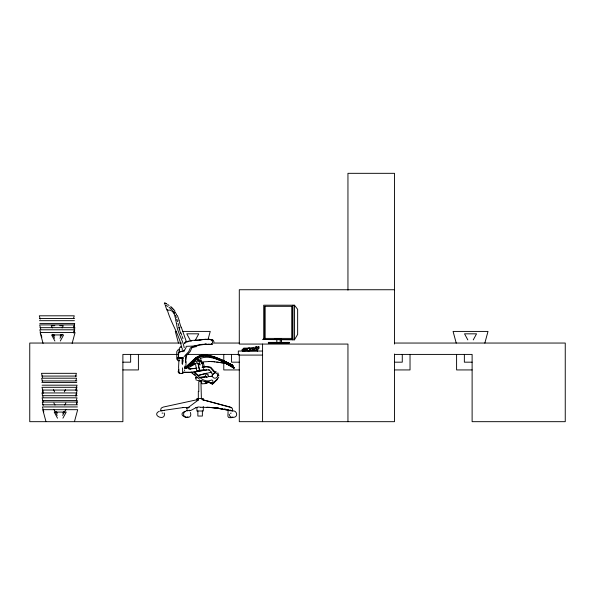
<?xml version="1.0" encoding="UTF-8"?>
<svg xmlns="http://www.w3.org/2000/svg" width="595" height="595" viewBox="0 0 595 595"><rect width="100%" height="100%" fill="white"/><g stroke="black" fill="none" stroke-linecap="round" stroke-linejoin="round"><path stroke-width="0.89" d="M198.321 400.048L198.321 391.369L198.819 391.361M198.782 391.361L198.782 381.499L200.932 381.499L201.4 399.178M182.077 363.783L182.159 357.298M182.226 351.742L182.249 348.402L181.282 346.937L180.501 346.729L179.281 348.402L179.169 352.664M179.058 357.298L178.589 367.405L179.08 372.834L180.107 373.482L182.665 373.482L183.394 372.834M249.878 349.823L249.61 349.696A0.997 0.721 -14.7 0 1 249.379 349.481L249.35 348.915M163 413.094L162.063 413.094M275.009 338.957L275.024 338.86M177.652 357.997L177.541 359.477L177.697 357.476M185.885 365.144L186.175 361.567M184.153 350.001L183.952 351.69M183.186 358.383L183.305 357.119M182.977 360.488L182.546 364.393M182.628 361.782L182.97 358.398M228.078 411.323C228.183 416.998 225.936 418.873 234.951 417.088C238.632 415.422 235.947 409.382 232.005 411.197M232.764 416.835L232.704 417.221M184.963 367.673L185.179 365.865L184.807 368.558L184.963 367.68M197.481 360.771L198.306 360.243L199.228 360.771M160.635 410.029L161.208 408.125L163.223 407.084L197.443 399.639M205.26 375.943L206.019 374.292L206.926 374.032L208.51 375.043M200.18 360.905L199.965 362.385L198.983 363.307L197.681 363.307L196.677 362.385L196.447 360.905M250.428 350.343C255.649 350.165 253.492 348.618 249.558 348.759A0.959 0.506 -11.9 0 0 249.35 348.968L249.35 348.968M250.897 348.982A12.666 8.955 8.5 0 0 250.636 348.915L250.696 348.551M253.068 350.262A12.666 8.955 8.5 0 0 253.329 350.232L253.537 349.726M253.463 350.217L253.745 349.83M186.213 347.197L184.629 350.143L182.457 351.533L179.348 351.638L181.036 351.652M187.708 408.891L187.953 408.073M186.428 409.003L186.711 408.073M187.678 410.386C191.084 412.521 195.911 405.388 200.723 407.255M73.564 318.303L74.241 315.804L39.315 315.804L40.215 319.136M73.587 327.6L74.71 323.427L39.791 323.427M73.691 328.247L74.591 324.915L39.664 324.915L40.795 329.08M73.549 332.664L74.903 327.659L39.977 327.659M73.854 333.126L74.754 329.794L39.828 329.794L40.728 333.126M72.136 343.382L75.059 332.538L40.14 332.538L43.063 343.382M75.505 376.657L76.405 373.325L41.479 373.325L42.609 377.49M75.892 380.703L76.569 378.204L41.643 378.204L42.543 381.536M75.937 389.353L77.06 385.181L42.141 385.181M76.019 390.647L76.919 387.315L41.992 387.315L43.115 391.48M75.877 395.065L77.224 390.06L42.305 390.06L43.204 393.399M75.959 396.277L76.867 392.945L41.94 392.945L43.063 397.11M76.346 400.323L77.023 397.824L42.104 397.824L43.227 401.989M76.435 403.908L77.335 400.569L42.409 400.569M76.539 404.555L77.216 402.056L42.29 402.056L43.19 405.388M74.531 421.364L77.685 409.68L42.758 409.68L45.912 421.364M207.982 339.752L210.236 331.408L182.732 331.408M484.843 343.107L487.997 331.422L453.078 331.422L456.231 343.107M180.88 347.123L181.728 346.729M207.908 376.174L208.019 375.408M184.376 343.709C188.585 338.711 197.451 341.158 203.312 339.425M62.118 327.919L63.256 325.822L59.686 325.673M60.147 336.138L61.01 334.546M59.998 338.272L62.163 334.286M60.311 341.017L63.605 334.933L51.594 334.933L54.889 341.017M64.32 391.808L65.457 389.71M64.743 405.061L65.874 402.964M62.773 413.287L63.635 411.688M62.624 415.414L65.919 409.33M62.929 418.159L66.224 412.075L54.219 412.075L57.514 418.159M195.487 339.894L198.782 333.81L186.77 333.81L190.065 339.894M473.248 339.909L476.543 333.825L464.531 333.825L467.826 339.909M218.752 377.148L216.647 380.183L216.416 379.781L216.706 380.16L212.616 384.087L208.89 382.154L205.625 383.604L201.995 383.827L201.08 380.48M281.041 339.834L281.48 339.098L281.48 342.385M294.443 339.834L297.649 334.383L297.649 309.348L294.443 305.198L263.719 305.198L263.719 338.406L262.923 339.507L294.443 339.834L294.443 305.198M182.345 373.221L182.598 372.812L181.877 373.482M184.391 370.521L184.762 369.912M274.228 339.329L274.741 338.57L280.974 338.585L280.438 339.329L274.228 339.329L280.438 339.284L280.907 338.637L274.771 338.637M275.463 339.284L275.931 338.637M275.574 339.284L276.043 338.637M276.712 339.262L277.285 338.637M276.809 339.284L277.255 338.607M279.278 339.284L279.687 338.637M279.219 339.284L279.747 338.637M262.923 339.507L292.16 339.507L292.956 338.406L292.956 305.198M182.568 367.866L182.591 372.18C191.731 373.392 200.508 369.956 209.522 369.867M205.208 383.604L208.54 382.154L212.207 384.087L217.718 378.703L212.489 383.775L208.704 382.02L205.595 383.173M184.257 356.457L188.786 351.571L190.296 348.023L191.65 347.101L195.383 346.55M186.778 355.237L190.192 351.571L191.724 348.023L193.085 347.101L196.886 346.55M189.783 364.066L191.53 362.206M189.136 365.159L187.894 366.364M193.955 359.737L195.785 358.13M187.656 366.17L189.262 364.609L186.785 366.914L187.373 366.423M193.985 359.737L198.023 356.665M197.012 359.841L199.057 359.38L200.128 361.366M199.124 361.351L197.592 361.351M195.606 361.239L190.452 365.523L191.159 365.114A18.519 10.717 -3.9 0 1 195.078 363.389M188.489 407.344L198.47 399.907M186.205 367.36L186.622 367.041M186.116 367.881C192.163 364.11 195.658 356.13 203.393 355.408M179.05 351.928L179.459 351.645M186.287 368.156L194.929 360.317L185.766 368.476M189.909 366.609L190.571 366.17M197.153 358.554L200.009 356.97L203.483 356.07M212.489 383.775L213.947 382.816M185.127 367.427C190.883 364.103 193.97 357.037 200.76 355.394L195.599 357.982L185.343 367.301M207.499 377.252L206.45 377.319M185.536 368.238C191.932 364.571 195.398 356.234 203.312 355.416M197.019 357.245L200.805 355.639L199.377 356.055M191.412 363.642L187.589 366.111L191.583 363.538M191.694 365.419L192.483 364.943M231.158 413.094L230.421 413.257M197.51 358.316L200.195 356.896L204.665 355.981L204.263 356.003M187.44 410.007L186.294 410.758L187.232 410.937M185.633 367.427C191.679 364.296 194.87 357.074 201.779 355.394C194.989 357.06 191.746 364.103 185.863 367.301M188.459 367.822L196.335 363.322M192.163 363.642L192.773 363.307M185.432 411.323C182.65 412.246 183.044 416.909 185.997 417.221M187.618 368.231L188.34 367.881M258.907 346.684L254.154 348.425M187.953 416.835L186.808 417.221M258.832 346.707L258.907 347.696L253.381 349.562M189.82 410.29L189.433 410.245M197.064 345.569L196.432 345.71M197.086 359.566L198.306 359.03M179.4 372.775L178.597 372.775L178.121 371.793L178.753 369.495M200.002 358.577C209.09 354.769 218.796 359.945 227.037 363.671L219.726 360.094M161.119 410.84L160.598 410.937L164.25 410.29M230.555 410.245L229.12 410.394L214.118 407.657L207 407.285M228.785 410.245L216.558 408.021L206.763 407.285M187.306 341.857L189.15 341.404M195.071 345.71L195.896 345.45L192.646 346.112L185.982 346.327M164.198 410.29L183.119 407.568M206.525 373.214L197.399 375.661L211.909 372.016M167.678 310.114L166.987 310.337L170.103 310.069L172.483 311.423L174.342 314.324L175.956 320.05M255.508 350.076L258.907 348.796L258.907 347.696M213.679 373.608L214.78 373.325M252.221 347.725L253.79 347.339L254.266 348.558M212.631 344.379L207.915 344.178M201.824 363.262L203.557 362.898M201.772 363.277L203.512 362.913M196.886 345.397C201.593 343.642 206.525 344.55 211.27 344.379C214.966 341.917 210.489 338.436 207.402 339.321M198.247 345.397L206.227 344.089M195.309 372.009L206.807 369.837M179.526 372.834L179.028 372.931L179.787 372.834M242.946 351.043L242.782 351.013A0.945 0.945 0 0 1 242.782 349.191L247.401 349.161M190.445 341.195L191.731 340.972M201.437 355.527L203.274 355.141L201.809 355.379C213.07 354.947 223.155 361.291 232.652 366.609M194.982 368.603L196.789 368.305M202.203 367.405L206.71 366.654L210.905 367.308L215.301 372.425M190.348 368.826L196.767 368.149M202.188 367.256L205.803 366.654L210.005 367.308L214.52 372.425M195.844 407.597L197.25 407.367M253.626 350.202L253.388 349.867A12.666 8.955 8.5 0 0 253.15 349.763M194.409 340.548L197.562 340.162M194.55 340.526L196.216 340.31M201.378 361.961L209.685 361.515M196.283 380.302L195.643 377.81L196.313 377.736M203.631 369.897L196.647 370.618L195.643 364.683M202.925 370.09L204.554 369.897M195.614 377.795L197.607 377.609L196.216 377.758M202.56 339.619L198.804 340.028M204.539 339.447L206.792 339.314M198.953 340.005L200.403 339.857M202.114 370.38L200.53 370.335M204.665 376.955L199.057 377.461L206.42 376.791M217.829 375.743L218.305 375.72M181.497 357.521L182.182 357.454M204.695 376.955L206.443 376.791M251.722 347.807L247.944 348.112L249.588 348.001M228.852 410.238L230.064 410.758M205.163 339.329C207.804 339.76 213.501 338.183 214.088 342.103M203.066 339.447L205.416 339.314M204.777 355.059L200.798 355.379C211.151 353.787 220.938 359.454 229.915 363.843M183.067 407.568L189.322 407.322M188.466 368.87L194.052 368.603M54.814 325.673L51.244 325.822L52.382 327.919M181.929 358.183L178.857 357.952M202.278 355.416C213.836 355.408 224.516 361.515 234.021 367.643M203.393 355.066L206.153 355.103M242.782 349.191L247.289 349.168M203.393 355.356L204.769 355.408M394.507 289.743L239.294 289.743L239.294 344.066L347.949 344.066L347.949 421.677M39.627 318.548L74.553 318.548M39.478 320.683L74.405 320.683M176.284 331.408L175.309 331.408L178.463 343.092M263.719 338.406L292.956 338.406M181.52 343.047L29.75 343.047L29.75 421.677L122.882 421.677L122.882 354.412L177.392 354.412M213.33 343.047L239.294 343.047M394.507 343.047L565.25 343.047L565.25 421.677L472.118 421.677L472.118 354.412L394.507 354.412M247.513 348.12L243.727 348.12L243.563 349.421L246.858 349.421M179.735 349.853L177.965 349.853L176.752 351.638L176.767 359.023L177.965 360.726L179.735 360.726M242.083 350.024L244.872 350.024M242.611 350.961L256.333 350.738M262.574 351.043L238.32 351.043L238.32 355.081L262.574 355.081M186.629 354.412L239.294 354.412M122.882 362.176L130.64 362.176L130.64 354.412M239.294 362.176L231.529 362.176L231.529 354.412M394.507 362.176L402.272 362.176L402.272 354.412M472.118 362.176L464.36 362.176L464.36 354.412M122.882 369.934L138.404 369.934L138.404 354.412M239.294 369.934L223.772 369.934L223.772 362.63M394.507 369.934L410.029 369.934L410.029 354.412M472.118 369.934L456.596 369.934L456.596 354.412M213.709 371.622L216.283 371.83M41.791 376.07L76.71 376.07M197.324 380.51L201.645 380.51M41.955 380.949L76.874 380.949M41.829 382.436L76.755 382.436M42.245 395.69L77.172 395.69M42.595 404.801L77.521 404.801M77.372 406.935L42.453 406.935L43.799 411.941M161.297 410.669L163 410.669M186.756 410.669L187.663 410.669M229.588 410.669L231.708 410.669M159.386 411.197C150.565 415.347 166.191 421.974 164.302 412.975M185.469 411.197C174.335 415.221 193.918 422.227 190.355 412.424M200.984 407.255L215.978 407.672M183.528 372.18L189.537 372.284M208.771 361.515L212.214 361.604M208.823 407.292L222.627 408.802M203.765 355.059L212.504 356.636M205.015 344.096L206.443 344.178M203.765 355.364L205.268 355.453M211.307 361.604L214.847 361.782M249.335 349.354L249.372 349.429A0.997 0.721 -14.7 0 0 249.603 349.637L250.428 349.905M213.962 361.782L226.479 363.381M205.141 355.103L212.906 356.457L222.374 360.094M216.721 362.05L225.706 363.381L224.218 362.675M217.42 407.85L218.863 408.036M211.032 382.578L204.821 381.663L211.054 382.578L204.851 381.663L201.415 380.443M250.636 348.915L250.361 348.878A1.019 0.721 8.5 0 0 249.617 348.975M206.844 355.289L207.685 355.431M253.76 349.25L254.407 349.332L252.555 348.819M230.339 410.29L230.763 410.364M224.627 409.092L226.122 409.382M224.077 409.092L225.535 409.382M227.059 409.695L228.584 410.007M209.418 355.78L210.98 356.189M166.697 309.593L165.202 305.042L167.835 306.41M231.47 417.221L230.02 416.463L229.172 414.209M202.188 399.617L230.57 407.151L232.206 408.185L232.719 410.223M203.029 399.847L229.834 407.151M232.422 410.758L229.655 410.238M211.917 339.79L212.928 340.095M213.203 356.874L214.594 357.342M251.707 348.358L252.548 348.811M221.347 360.042L223.333 360.763L221.905 360.235M232.905 365.747L230.808 364.675M215.293 357.58L217.346 358.361M292.16 339.507L292.956 339.834M218.023 358.629L220.663 359.737M224.114 361.068L230.629 364.207M219.332 359.923L216.662 358.792L225.527 362.883M219.748 359.343L220.351 359.596M224.412 362.898L228.212 364.512L227.677 364.162M221.303 360.02L223.207 360.882M225.066 362.898L230.83 365.776L234.103 368.208L232.749 366.981M225.416 361.619L228.458 363.062M223.147 360.451L226.903 362.266M226.167 362.296L227 362.682M223.75 361.135L224.479 361.477M224.01 361.262L225.617 362.028M227.439 362.898L227.878 363.114M227.461 362.905L228.197 363.27M230.139 364.237L232.147 365.144L231.031 364.423M230.072 364.207L228.778 363.56M232.734 365.665L229.447 363.962M229.462 363.902L232.132 365.151L228.13 362.898M228.183 363.307L227.781 363.106M224.516 362.816L226.197 363.671L225.617 363.374M191.359 372.135L192.765 372.849M190.831 372.135L199.57 379.171M166.786 303.867L164.547 302.929L164.309 304.194M228.718 363.582L230.235 364.371M225.862 363.203L230.882 365.932M227.446 363.887L233.775 367.643M228.539 363.106L231.812 364.906M225.669 363.106L229.901 365.389M230.458 407.404L231.172 407.873M230.228 364.006L233.151 365.791L231.879 364.943M231.514 366.289L232.548 366.892M232.578 366.907L233.3 367.353M231.909 366.817L226.613 363.887L234.073 368.223L232.221 367.003M180.159 351.556L180.716 351.89M166.28 303.867L164.83 303.004L165.38 303.822M232.719 366.654L234.051 367.68M208.622 369.867L210.407 371.02L212.348 374.367M167.656 304.514L169.054 305.451M194.334 372.106L198.358 375.579M193.806 372.106C198.552 375.995 203.616 382.935 210.712 380.369A1.324 1.324 0 0 1 212.579 380.458A1.324 1.324 0 0 1 212.579 382.288A1.324 1.324 0 0 1 210.749 382.377M194.052 373.883L195.338 374.924M169.002 307.228L171.665 309.593M172.528 310.493L174.104 312.539M173.881 309.653L174.841 310.88M174.729 311.579L175.518 312.717M217.874 372.79L218.893 375.661M53.862 334.546L54.725 336.138M52.42 334.286L54.584 338.272M53.453 389.71L54.584 391.808M53.87 402.964L55 405.061M56.488 411.688L57.351 413.287M53.907 409.33L57.202 415.414M175.778 313.163L176.194 313.982M200.671 358.83L203.542 368.461M176.395 314.435L176.678 315.142M177.369 315.462L179.177 320.497M175.503 315.216L175.793 315.982M167.217 309.593C170.743 322.527 178.82 333.996 181.601 347.049M182.167 336.406L182.963 338.681M181.267 327.101L186.376 341.656M176.053 316.652L176.351 317.514M180.999 332.895L181.78 335.238M178.991 320.69L181.081 327.466M178.783 327.243L180.635 333.341M179.065 326.834L179.764 329.169M178.054 323.353L178.812 325.963M176.849 319.121L177.593 321.724M41.181 334.799L41.858 337.298M203.557 363.649L204.301 366.78M176.581 323.36C176.998 332.181 182.695 339.321 184.205 347.725M394.507 344.066L394.507 173.323L347.949 173.323L347.949 290.152M394.507 354.025L394.507 421.677L239.294 421.677L239.294 355.334M292.16 338.406L292.16 306.321L264.797 306.321L264.797 338.406M292.048 306.321L292.048 338.406M280.215 339.834L280.215 342.385M276.846 339.834L276.846 342.385M264.916 306.321L264.916 338.406M262.574 344.066L262.574 421.677M257.635 351.043L257.635 349.421L257.092 349.421L257.092 351.043M249.149 350.961L246.345 350.418L243.876 350.961M223.772 354.412L223.772 360.808M203.297 400.242L203.297 398.449L196.915 398.449L196.915 400.242M203.297 406.526L203.297 411.004L196.915 411.004L196.915 407.419M202.374 410.877L202.374 416.046L197.86 416.046L197.86 410.877M214.959 372.753A2.73 2.722 0 0 1 217.644 375.951A2.73 2.722 0 0 1 214.022 378.041A2.73 2.722 0 0 1 212.593 374.114M189.746 368.811A1.532 1.532 0 0 1 190.512 369.019M189.217 368.811A1.532 1.532 0 0 1 189.983 369.019M176.462 323.546A93.713 35.306 -88 0 1 175.837 320.222M178.783 352.612L178.359 357.357L178.277 352.664L178.783 352.612M200.76 361.403L200.649 360.384L200.76 361.403M186.228 354.903L185.499 362.199L186.235 354.888M278.423 338.607L277.969 339.284L278.423 338.607M185.305 342.229L184.777 342.884L185.885 341.857L185.305 342.229M211.731 343.836L211.27 344.379L211.731 343.836M213.702 373.615L212.913 374.404L213.702 373.615M195.22 360.064L195.926 359.477L195.22 360.064M189.061 365.575L188.206 366.111L189.091 365.553M256.713 346.454L255.166 346.959L255.411 348.239L257.263 347.636L256.713 346.454M181.378 357.945L179.214 358.294L181.378 357.945M180.352 358.22L179.697 357.989L180.352 358.22M212.549 376.211L208.168 376.628L212.571 376.226M205.156 355.974L207.871 356.189L205.156 355.974M289.259 342.385L268.36 342.385L268.36 343.255L289.259 343.255L289.259 342.385M208.971 356.375L207.982 356.204L213.977 357.781L208.971 356.375M214.498 357.959L214.029 357.796L216.565 358.755L214.498 357.959M223.013 360.934L222.567 360.763L223.013 360.934M171.65 307.57L170.728 306.752L173.606 309.608L171.65 307.57M174.469 313.141L173.636 311.869L174.469 313.149M199.608 370.536L198.076 363.664L199.608 370.536M199.913 364.958L199.585 363.374L199.913 364.958"/></g></svg>
